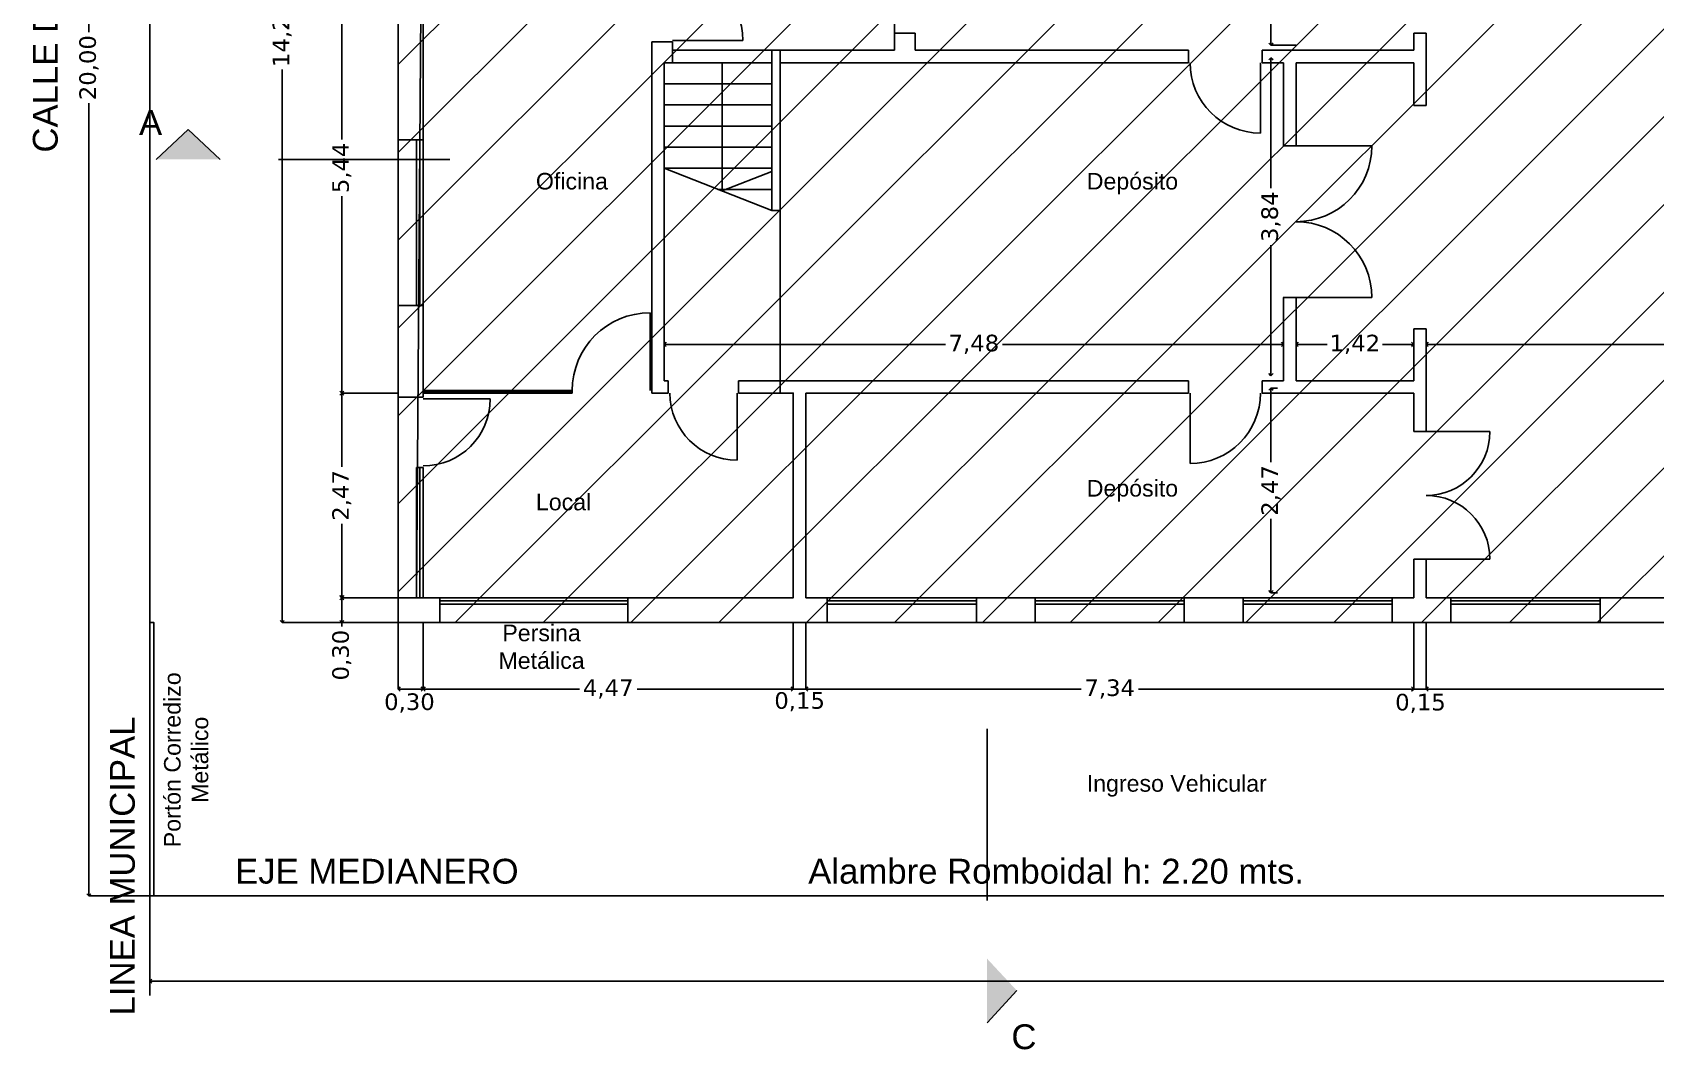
# Model space of a CAD drawing. Header units: inches. Extents: x 17 to 643, y -49 to 16.
# Drawn here: x 16.55 to 36.15, y -7.9 to 4.39 of the extents above; entities that cross this region are included whole.
import ezdxf

# ---------------------------------------------------------------- set-up
doc = ezdxf.new("R2010")
doc.units = ezdxf.units.IN
doc.header["$MEASUREMENT"] = 0
doc.linetypes.add('ACAD_ISO04W100', pattern=[30, 24, -3, 0, -3])
doc.linetypes.add('TRAZOS2', pattern=[0.375, 0.25, -0.125])
doc.layers.get('Defpoints').update_dxf_attribs({"color": 4})
for name, color, linetype in [('Capa1', 8, 'Continuous'), ('Capa2', 252, 'Continuous'), ('EXISTENTE', 251, 'Continuous'), ('LINEA AUXIL.', 251, 'Continuous')]:
    doc.layers.add(name, color=color, linetype=linetype)
doc.layers.add('Capa4', color=5, linetype='Continuous', plot=False)
doc.styles.add('cloacal', font='verdana.ttf')
doc.styles.get("Standard").update_dxf_attribs({"font": 'arial.ttf'})
doc.dimstyles.new('cotas-1', dxfattribs={"dimtxt": 0.2, "dimasz": 0.05, "dimexe": 0, "dimexo": 0, "dimgap": 0.05, "dimtad": 0, "dimzin": 1, "dimtxsty": 'cloacal', "dimblk": 'OPEN90', "dimcen": 0.05, "dimclrd": 256, "dimclre": 256, "dimclrt": 256, "dimadec": 0, "dimazin": 0, "dimtfac": 1, "dimtmove": 0, "dimatfit": 3, "dimldrblk": 'OPEN90', "dimfxl": 1, "dimfrac": 2, "dimlwd": -1, "dimarcsym": 0})

# ---------------------------------------------------------------- blocks, each defined once
blk = doc.blocks.new('_Open90')
at = {"color": 0, "linetype": 'ByBlock', "lineweight": -2}
for p, q in [((0, 0), (-1, 0)), ((-0.5, 0.5), (0, 0)), ((0, 0), (-0.5, -0.5))]:
    blk.add_line(p, q, dxfattribs=at)
blk = doc.blocks.new('*D13')
at = {"layer": 'Defpoints', "color": 0, "transparency": 16777216}
for p in [(17.968, -6.039), (93.168, -6.039), (93.168, -7.069)]:
    blk.add_point(p, dxfattribs=at)
at = {"layer": 'LINEA AUXIL.', "lineweight": -2, "transparency": 16777216}
for p, q in [((17.968, -6.039), (17.968, -7.069)), ((93.168, -6.039), (93.168, -7.069))]:
    blk.add_line(p, q, dxfattribs=at)
at = {"layer": 'LINEA AUXIL.', "transparency": 16777216}
for p, q in [((18.018, -7.069), (55.138, -7.069)), ((93.118, -7.069), (55.999, -7.069))]:
    blk.add_line(p, q, dxfattribs=at)
at = {"layer": 'LINEA AUXIL.', "transparency": 16777216, "xscale": 0.05, "yscale": 0.05, "zscale": 0.05, "rotation": 180}
blk.add_blockref('_Open90', (17.968, -7.069), dxfattribs=at)
at = {"layer": 'LINEA AUXIL.', "transparency": 16777216, "xscale": 0.05, "yscale": 0.05, "zscale": 0.05}
blk.add_blockref('_Open90', (93.168, -7.069), dxfattribs=at)
at = {"layer": 'LINEA AUXIL.', "transparency": 16777216, "insert": (55.568, -7.069), "char_height": 0.2, "attachment_point": 5, "style": 'cloacal'}
blk.add_mtext('75,20', dxfattribs=at)
blk = doc.blocks.new('*D15')
at = {"layer": 'Defpoints', "color": 0, "transparency": 16777216}
for p in [(21.268, -2.739), (25.738, -2.739), (25.738, -3.542)]:
    blk.add_point(p, dxfattribs=at)
at = {"layer": 'LINEA AUXIL.', "lineweight": -2, "transparency": 16777216}
for p, q in [((21.268, -2.739), (21.268, -3.542)), ((25.738, -2.739), (25.738, -3.542))]:
    blk.add_line(p, q, dxfattribs=at)
at = {"layer": 'LINEA AUXIL.', "transparency": 16777216}
for p, q in [((21.318, -3.542), (23.155, -3.542)), ((25.688, -3.542), (23.852, -3.542))]:
    blk.add_line(p, q, dxfattribs=at)
at = {"layer": 'LINEA AUXIL.', "transparency": 16777216, "xscale": 0.05, "yscale": 0.05, "zscale": 0.05, "rotation": 180}
blk.add_blockref('_Open90', (21.268, -3.542), dxfattribs=at)
at = {"layer": 'LINEA AUXIL.', "transparency": 16777216, "xscale": 0.05, "yscale": 0.05, "zscale": 0.05}
blk.add_blockref('_Open90', (25.738, -3.542), dxfattribs=at)
at = {"layer": 'LINEA AUXIL.', "transparency": 16777216, "insert": (23.503, -3.542), "char_height": 0.2, "attachment_point": 5, "style": 'cloacal'}
blk.add_mtext('4,47', dxfattribs=at)
blk = doc.blocks.new('*D16')
at = {"layer": 'Defpoints', "color": 0, "transparency": 16777216}
for p in [(25.888, -2.739), (33.228, -2.739), (33.228, -3.542)]:
    blk.add_point(p, dxfattribs=at)
at = {"layer": 'LINEA AUXIL.', "lineweight": -2, "transparency": 16777216}
for p, q in [((25.888, -2.739), (25.888, -3.542)), ((33.228, -2.739), (33.228, -3.542))]:
    blk.add_line(p, q, dxfattribs=at)
at = {"layer": 'LINEA AUXIL.', "transparency": 16777216}
for p, q in [((25.938, -3.542), (29.213, -3.542)), ((33.178, -3.542), (29.904, -3.542))]:
    blk.add_line(p, q, dxfattribs=at)
at = {"layer": 'LINEA AUXIL.', "transparency": 16777216, "xscale": 0.05, "yscale": 0.05, "zscale": 0.05, "rotation": 180}
blk.add_blockref('_Open90', (25.888, -3.542), dxfattribs=at)
at = {"layer": 'LINEA AUXIL.', "transparency": 16777216, "xscale": 0.05, "yscale": 0.05, "zscale": 0.05}
blk.add_blockref('_Open90', (33.228, -3.542), dxfattribs=at)
at = {"layer": 'LINEA AUXIL.', "transparency": 16777216, "insert": (29.558, -3.542), "char_height": 0.2, "attachment_point": 5, "style": 'cloacal'}
blk.add_mtext('7,34', dxfattribs=at)
blk = doc.blocks.new('*D17')
at = {"layer": 'Defpoints', "color": 0, "transparency": 16777216}
for p in [(33.378, -2.739), (46.098, -2.739), (46.098, -3.542)]:
    blk.add_point(p, dxfattribs=at)
at = {"layer": 'LINEA AUXIL.', "lineweight": -2, "transparency": 16777216}
for p, q in [((33.378, -2.739), (33.378, -3.542)), ((46.098, -2.739), (46.098, -3.542))]:
    blk.add_line(p, q, dxfattribs=at)
at = {"layer": 'LINEA AUXIL.', "transparency": 16777216}
for p, q in [((33.428, -3.542), (39.316, -3.542)), ((46.048, -3.542), (40.16, -3.542))]:
    blk.add_line(p, q, dxfattribs=at)
at = {"layer": 'LINEA AUXIL.', "transparency": 16777216, "xscale": 0.05, "yscale": 0.05, "zscale": 0.05, "rotation": 180}
blk.add_blockref('_Open90', (33.378, -3.542), dxfattribs=at)
at = {"layer": 'LINEA AUXIL.', "transparency": 16777216, "xscale": 0.05, "yscale": 0.05, "zscale": 0.05}
blk.add_blockref('_Open90', (46.098, -3.542), dxfattribs=at)
at = {"layer": 'LINEA AUXIL.', "transparency": 16777216, "insert": (39.738, -3.542), "char_height": 0.2, "attachment_point": 5, "style": 'cloacal'}
blk.add_mtext('12,72', dxfattribs=at)
blk = doc.blocks.new('*D33')
at = {"layer": 'Defpoints', "color": 0, "transparency": 16777216}
for p in [(19.567, 11.461), (20.968, 11.461), (20.968, -2.739)]:
    blk.add_point(p, dxfattribs=at)
at = {"layer": 'LINEA AUXIL.', "lineweight": -2, "transparency": 16777216}
for p, q in [((20.968, 11.461), (19.567, 11.461)), ((20.968, -2.739), (19.567, -2.739))]:
    blk.add_line(p, q, dxfattribs=at)
at = {"layer": 'LINEA AUXIL.', "transparency": 16777216}
for p, q in [((19.567, 11.411), (19.567, 4.783)), ((19.567, -2.689), (19.567, 3.939))]:
    blk.add_line(p, q, dxfattribs=at)
at = {"layer": 'LINEA AUXIL.', "transparency": 16777216, "xscale": 0.05, "yscale": 0.05, "zscale": 0.05}
for p, rotation in [((19.567, 11.461), 90), ((19.567, -2.739), 270)]:
    blk.add_blockref('_Open90', p, dxfattribs=dict(at, rotation=rotation))
at = {"layer": 'LINEA AUXIL.', "transparency": 16777216, "insert": (19.567, 4.361), "char_height": 0.2, "attachment_point": 5, "rotation": 90, "style": 'cloacal'}
blk.add_mtext('14,20', dxfattribs=at)
blk = doc.blocks.new('*D34')
at = {"layer": 'Defpoints', "color": 0, "transparency": 16777216}
for p in [(17.233, 13.961), (17.968, 13.961), (17.968, -6.039)]:
    blk.add_point(p, dxfattribs=at)
at = {"layer": 'LINEA AUXIL.', "lineweight": -2, "transparency": 16777216}
for p, q in [((17.968, 13.961), (17.233, 13.961)), ((17.968, -6.039), (17.233, -6.039))]:
    blk.add_line(p, q, dxfattribs=at)
at = {"layer": 'LINEA AUXIL.', "transparency": 16777216}
for p, q in [((17.233, 13.911), (17.233, 4.391)), ((17.233, -5.989), (17.233, 3.531))]:
    blk.add_line(p, q, dxfattribs=at)
at = {"layer": 'LINEA AUXIL.', "transparency": 16777216, "xscale": 0.05, "yscale": 0.05, "zscale": 0.05}
for p, rotation in [((17.233, 13.961), 90), ((17.233, -6.039), 270)]:
    blk.add_blockref('_Open90', p, dxfattribs=dict(at, rotation=rotation))
at = {"layer": 'LINEA AUXIL.', "transparency": 16777216, "insert": (17.233, 3.961), "char_height": 0.2, "attachment_point": 5, "rotation": 90, "style": 'cloacal'}
blk.add_mtext('20,00', dxfattribs=at)
blk = doc.blocks.new('*D37')
at = {"layer": 'Defpoints', "color": 0, "transparency": 16777216}
for p in [(20.968, 5.471), (20.287, 0.031), (20.968, 0.031)]:
    blk.add_point(p, dxfattribs=at)
at = {"layer": 'LINEA AUXIL.', "lineweight": -2, "transparency": 16777216}
for p, q in [((20.968, 5.471), (20.287, 5.471)), ((20.968, 0.031), (20.287, 0.031))]:
    blk.add_line(p, q, dxfattribs=at)
at = {"layer": 'LINEA AUXIL.', "transparency": 16777216}
for p, q in [((20.287, 5.421), (20.287, 3.094)), ((20.287, 0.081), (20.287, 2.408))]:
    blk.add_line(p, q, dxfattribs=at)
at = {"layer": 'LINEA AUXIL.', "transparency": 16777216, "xscale": 0.05, "yscale": 0.05, "zscale": 0.05}
for p, rotation in [((20.287, 5.471), 90), ((20.287, 0.031), 270)]:
    blk.add_blockref('_Open90', p, dxfattribs=dict(at, rotation=rotation))
at = {"layer": 'LINEA AUXIL.', "transparency": 16777216, "insert": (20.287, 2.751), "char_height": 0.2, "attachment_point": 5, "rotation": 90, "style": 'cloacal'}
blk.add_mtext('5,44', dxfattribs=at)
blk = doc.blocks.new('*D38')
at = {"layer": 'Defpoints', "color": 0, "transparency": 16777216}
for p in [(20.968, 0.031), (20.287, -2.439), (20.968, -2.439)]:
    blk.add_point(p, dxfattribs=at)
at = {"layer": 'LINEA AUXIL.', "lineweight": -2, "transparency": 16777216}
for p, q in [((20.968, 0.031), (20.287, 0.031)), ((20.968, -2.439), (20.287, -2.439))]:
    blk.add_line(p, q, dxfattribs=at)
at = {"layer": 'LINEA AUXIL.', "transparency": 16777216}
for p, q in [((20.287, -0.019), (20.287, -0.861)), ((20.287, -2.389), (20.287, -1.547))]:
    blk.add_line(p, q, dxfattribs=at)
at = {"layer": 'LINEA AUXIL.', "transparency": 16777216, "xscale": 0.05, "yscale": 0.05, "zscale": 0.05}
for p, rotation in [((20.287, 0.031), 90), ((20.287, -2.439), 270)]:
    blk.add_blockref('_Open90', p, dxfattribs=dict(at, rotation=rotation))
at = {"layer": 'LINEA AUXIL.', "transparency": 16777216, "insert": (20.287, -1.204), "char_height": 0.2, "attachment_point": 5, "rotation": 90, "style": 'cloacal'}
blk.add_mtext('2,47', dxfattribs=at)
blk = doc.blocks.new('*D46')
at = {"layer": 'Defpoints', "color": 0, "transparency": 16777216}
for p in [(31.658, 0.62), (24.178, 0.181), (31.658, 0.181)]:
    blk.add_point(p, dxfattribs=at)
at = {"layer": 'LINEA AUXIL.', "lineweight": -2, "transparency": 16777216}
for p, q in [((24.178, 0.181), (24.178, 0.62)), ((31.658, 0.181), (31.658, 0.62))]:
    blk.add_line(p, q, dxfattribs=at)
at = {"layer": 'LINEA AUXIL.', "transparency": 16777216}
for p, q in [((24.228, 0.62), (27.574, 0.62)), ((31.608, 0.62), (28.262, 0.62))]:
    blk.add_line(p, q, dxfattribs=at)
at = {"layer": 'LINEA AUXIL.', "transparency": 16777216, "xscale": 0.05, "yscale": 0.05, "zscale": 0.05, "rotation": 180}
blk.add_blockref('_Open90', (24.178, 0.62), dxfattribs=at)
at = {"layer": 'LINEA AUXIL.', "transparency": 16777216, "xscale": 0.05, "yscale": 0.05, "zscale": 0.05}
blk.add_blockref('_Open90', (31.658, 0.62), dxfattribs=at)
at = {"layer": 'LINEA AUXIL.', "transparency": 16777216, "insert": (27.918, 0.62), "char_height": 0.2, "attachment_point": 5, "style": 'cloacal'}
blk.add_mtext('7,48', dxfattribs=at)
blk = doc.blocks.new('*D47')
at = {"layer": 'Defpoints', "color": 0, "transparency": 16777216}
for p in [(33.228, 0.62), (31.808, 0.181), (33.228, 0.181)]:
    blk.add_point(p, dxfattribs=at)
at = {"layer": 'LINEA AUXIL.', "lineweight": -2, "transparency": 16777216}
for p, q in [((31.808, 0.181), (31.808, 0.62)), ((33.228, 0.181), (33.228, 0.62))]:
    blk.add_line(p, q, dxfattribs=at)
at = {"layer": 'LINEA AUXIL.', "transparency": 16777216}
for p, q in [((31.858, 0.62), (32.184, 0.62)), ((33.178, 0.62), (32.853, 0.62))]:
    blk.add_line(p, q, dxfattribs=at)
at = {"layer": 'LINEA AUXIL.', "transparency": 16777216, "xscale": 0.05, "yscale": 0.05, "zscale": 0.05, "rotation": 180}
blk.add_blockref('_Open90', (31.808, 0.62), dxfattribs=at)
at = {"layer": 'LINEA AUXIL.', "transparency": 16777216, "xscale": 0.05, "yscale": 0.05, "zscale": 0.05}
blk.add_blockref('_Open90', (33.228, 0.62), dxfattribs=at)
at = {"layer": 'LINEA AUXIL.', "transparency": 16777216, "insert": (32.518, 0.62), "char_height": 0.2, "attachment_point": 5, "style": 'cloacal'}
blk.add_mtext('1,42', dxfattribs=at)
blk = doc.blocks.new('*D48')
at = {"layer": 'Defpoints', "color": 0, "transparency": 16777216}
for p in [(31.505, 0.091), (31.585, 0.091), (31.585, -2.379)]:
    blk.add_point(p, dxfattribs=at)
at = {"layer": 'LINEA AUXIL.', "lineweight": -2, "transparency": 16777216}
for p, q in [((31.585, 0.091), (31.505, 0.091)), ((31.585, -2.379), (31.505, -2.379))]:
    blk.add_line(p, q, dxfattribs=at)
at = {"layer": 'LINEA AUXIL.', "transparency": 16777216}
for p, q in [((31.505, 0.041), (31.505, -0.801)), ((31.505, -2.329), (31.505, -1.487))]:
    blk.add_line(p, q, dxfattribs=at)
at = {"layer": 'LINEA AUXIL.', "transparency": 16777216, "xscale": 0.05, "yscale": 0.05, "zscale": 0.05}
for p, rotation in [((31.505, 0.091), 90), ((31.505, -2.379), 270)]:
    blk.add_blockref('_Open90', p, dxfattribs=dict(at, rotation=rotation))
at = {"layer": 'LINEA AUXIL.', "transparency": 16777216, "insert": (31.505, -1.144), "char_height": 0.2, "attachment_point": 5, "rotation": 90, "style": 'cloacal'}
blk.add_mtext('2,47', dxfattribs=at)
blk = doc.blocks.new('*D49')
at = {"layer": 'Defpoints', "color": 0, "transparency": 16777216}
for p in [(31.505, 4.081), (31.505, 4.081), (31.505, 0.241)]:
    blk.add_point(p, dxfattribs=at)
at = {"layer": 'LINEA AUXIL.', "transparency": 16777216}
for p, q in [((31.505, 4.031), (31.505, 2.506)), ((31.505, 0.291), (31.505, 1.817))]:
    blk.add_line(p, q, dxfattribs=at)
at = {"layer": 'LINEA AUXIL.', "transparency": 16777216, "xscale": 0.05, "yscale": 0.05, "zscale": 0.05}
for p, rotation in [((31.505, 4.081), 90), ((31.505, 0.241), 270)]:
    blk.add_blockref('_Open90', p, dxfattribs=dict(at, rotation=rotation))
at = {"layer": 'LINEA AUXIL.', "transparency": 16777216, "insert": (31.505, 2.161), "char_height": 0.2, "attachment_point": 5, "rotation": 90, "style": 'cloacal'}
blk.add_mtext('3,84', dxfattribs=at)
blk = doc.blocks.new('*D50')
at = {"layer": 'Defpoints', "color": 0, "transparency": 16777216}
for p in [(31.81, 5.531), (31.505, 4.231), (31.81, 4.231)]:
    blk.add_point(p, dxfattribs=at)
at = {"layer": 'LINEA AUXIL.', "lineweight": -2, "transparency": 16777216}
for p, q in [((31.81, 5.531), (31.505, 5.531)), ((31.81, 4.231), (31.505, 4.231))]:
    blk.add_line(p, q, dxfattribs=at)
at = {"layer": 'LINEA AUXIL.', "transparency": 16777216}
for p, q in [((31.505, 5.481), (31.505, 5.216)), ((31.505, 4.281), (31.505, 4.547))]:
    blk.add_line(p, q, dxfattribs=at)
at = {"layer": 'LINEA AUXIL.', "transparency": 16777216, "xscale": 0.05, "yscale": 0.05, "zscale": 0.05}
for p, rotation in [((31.505, 5.531), 90), ((31.505, 4.231), 270)]:
    blk.add_blockref('_Open90', p, dxfattribs=dict(at, rotation=rotation))
at = {"layer": 'LINEA AUXIL.', "transparency": 16777216, "insert": (31.505, 4.881), "char_height": 0.2, "attachment_point": 5, "rotation": 90, "style": 'cloacal'}
blk.add_mtext('1,30', dxfattribs=at)
blk = doc.blocks.new('*D119')
at = {"layer": 'Defpoints', "color": 0, "transparency": 16777216}
for p in [(20.968, -2.739), (21.268, -2.739), (20.968, -3.542)]:
    blk.add_point(p, dxfattribs=at)
at = {"layer": 'LINEA AUXIL.', "lineweight": -2, "transparency": 16777216}
for p, q in [((20.968, -2.739), (20.968, -3.542)), ((21.268, -2.739), (21.268, -3.542))]:
    blk.add_line(p, q, dxfattribs=at)
at = {"layer": 'LINEA AUXIL.', "transparency": 16777216}
blk.add_line((21.218, -3.542), (21.018, -3.542), dxfattribs=at)
at = {"layer": 'LINEA AUXIL.', "transparency": 16777216, "xscale": 0.05, "yscale": 0.05, "zscale": 0.05, "rotation": 180}
blk.add_blockref('_Open90', (20.968, -3.542), dxfattribs=at)
at = {"layer": 'LINEA AUXIL.', "transparency": 16777216, "xscale": 0.05, "yscale": 0.05, "zscale": 0.05}
blk.add_blockref('_Open90', (21.268, -3.542), dxfattribs=at)
at = {"layer": 'LINEA AUXIL.', "transparency": 16777216, "insert": (21.103, -3.711), "char_height": 0.2, "attachment_point": 5, "style": 'cloacal'}
blk.add_mtext('0,30', dxfattribs=at)
blk = doc.blocks.new('*D120')
at = {"layer": 'Defpoints', "color": 0, "transparency": 16777216}
for p in [(25.738, -2.739), (25.888, -2.739), (25.888, -3.542)]:
    blk.add_point(p, dxfattribs=at)
at = {"layer": 'LINEA AUXIL.', "lineweight": -2, "transparency": 16777216}
for p, q in [((25.738, -2.739), (25.738, -3.542)), ((25.888, -2.739), (25.888, -3.542))]:
    blk.add_line(p, q, dxfattribs=at)
at = {"layer": 'LINEA AUXIL.', "transparency": 16777216}
for p, q in [((25.688, -3.542), (25.638, -3.542)), ((25.738, -3.542), (25.888, -3.542)), ((25.938, -3.542), (25.988, -3.542))]:
    blk.add_line(p, q, dxfattribs=at)
at = {"layer": 'LINEA AUXIL.', "transparency": 16777216, "xscale": 0.05, "yscale": 0.05, "zscale": 0.05}
blk.add_blockref('_Open90', (25.738, -3.542), dxfattribs=at)
at = {"layer": 'LINEA AUXIL.', "transparency": 16777216, "xscale": 0.05, "yscale": 0.05, "zscale": 0.05, "rotation": 180}
blk.add_blockref('_Open90', (25.888, -3.542), dxfattribs=at)
at = {"layer": 'LINEA AUXIL.', "transparency": 16777216, "insert": (25.814, -3.696), "char_height": 0.2, "attachment_point": 5, "style": 'cloacal'}
blk.add_mtext('0,15', dxfattribs=at)
blk = doc.blocks.new('*D121')
at = {"layer": 'Defpoints', "color": 0, "transparency": 16777216}
for p in [(33.228, -2.739), (33.378, -2.739), (33.378, -3.542)]:
    blk.add_point(p, dxfattribs=at)
at = {"layer": 'LINEA AUXIL.', "lineweight": -2, "transparency": 16777216}
for p, q in [((33.228, -2.739), (33.228, -3.542)), ((33.378, -2.739), (33.378, -3.542))]:
    blk.add_line(p, q, dxfattribs=at)
at = {"layer": 'LINEA AUXIL.', "transparency": 16777216}
for p, q in [((33.178, -3.542), (33.128, -3.542)), ((33.228, -3.542), (33.378, -3.542)), ((33.428, -3.542), (33.478, -3.542))]:
    blk.add_line(p, q, dxfattribs=at)
at = {"layer": 'LINEA AUXIL.', "transparency": 16777216, "xscale": 0.05, "yscale": 0.05, "zscale": 0.05}
blk.add_blockref('_Open90', (33.228, -3.542), dxfattribs=at)
at = {"layer": 'LINEA AUXIL.', "transparency": 16777216, "xscale": 0.05, "yscale": 0.05, "zscale": 0.05, "rotation": 180}
blk.add_blockref('_Open90', (33.378, -3.542), dxfattribs=at)
at = {"layer": 'LINEA AUXIL.', "transparency": 16777216, "insert": (33.31, -3.716), "char_height": 0.2, "attachment_point": 5, "style": 'cloacal'}
blk.add_mtext('0,15', dxfattribs=at)
blk = doc.blocks.new('*D125')
at = {"layer": 'Defpoints', "color": 0, "transparency": 16777216}
for p in [(20.968, -2.439), (20.287, -2.739), (20.968, -2.739)]:
    blk.add_point(p, dxfattribs=at)
at = {"layer": 'LINEA AUXIL.', "lineweight": -2, "transparency": 16777216}
for p, q in [((20.968, -2.439), (20.287, -2.439)), ((20.968, -2.739), (20.287, -2.739))]:
    blk.add_line(p, q, dxfattribs=at)
at = {"layer": 'LINEA AUXIL.', "transparency": 16777216}
for p, q in [((20.287, -2.489), (20.287, -2.689)), ((20.287, -2.739), (20.287, -2.789))]:
    blk.add_line(p, q, dxfattribs=at)
at = {"layer": 'LINEA AUXIL.', "transparency": 16777216, "xscale": 0.05, "yscale": 0.05, "zscale": 0.05}
for p, rotation in [((20.287, -2.439), 90), ((20.287, -2.739), 270)]:
    blk.add_blockref('_Open90', p, dxfattribs=dict(at, rotation=rotation))
at = {"layer": 'LINEA AUXIL.', "transparency": 16777216, "insert": (20.287, -3.133), "char_height": 0.2, "attachment_point": 5, "rotation": 90, "style": 'cloacal'}
blk.add_mtext('0,30', dxfattribs=at)
blk = doc.blocks.new('*D144')
at = {"layer": 'Defpoints', "color": 0, "transparency": 16777216}
for p in [(33.378, 0.806), (46.098, 0.801), (46.098, 0.62)]:
    blk.add_point(p, dxfattribs=at)
at = {"layer": 'LINEA AUXIL.', "lineweight": -2, "transparency": 16777216}
for p, q in [((33.378, 0.806), (33.378, 0.62)), ((46.098, 0.801), (46.098, 0.62))]:
    blk.add_line(p, q, dxfattribs=at)
at = {"layer": 'LINEA AUXIL.', "transparency": 16777216}
for p, q in [((33.428, 0.62), (39.316, 0.62)), ((46.048, 0.62), (40.16, 0.62))]:
    blk.add_line(p, q, dxfattribs=at)
at = {"layer": 'LINEA AUXIL.', "transparency": 16777216, "xscale": 0.05, "yscale": 0.05, "zscale": 0.05, "rotation": 180}
blk.add_blockref('_Open90', (33.378, 0.62), dxfattribs=at)
at = {"layer": 'LINEA AUXIL.', "transparency": 16777216, "xscale": 0.05, "yscale": 0.05, "zscale": 0.05}
blk.add_blockref('_Open90', (46.098, 0.62), dxfattribs=at)
at = {"layer": 'LINEA AUXIL.', "transparency": 16777216, "insert": (39.738, 0.62), "char_height": 0.2, "attachment_point": 5, "style": 'cloacal'}
blk.add_mtext('12,72', dxfattribs=at)

msp = doc.modelspace()

# ---------------------------------------------------------------- hatches: boundary and pattern name
h = msp.add_hatch(color=256)
h.dxf.hatch_style = 1
h.paths.add_polyline_path([(18.817, 2.854), (18.045, 2.854), (18.431, 3.214)])
h = msp.add_hatch(color=256)
h.dxf.hatch_style = 1
h.paths.add_polyline_path([(28.077, -6.798), (28.077, -7.571), (28.437, -7.184)])
at = {"layer": 'EXISTENTE'}
h = msp.add_hatch(dxfattribs=at)
h.set_pattern_fill('ANSI31', color=256, scale=6)
h.paths.add_polyline_path([(20.968, 11.461), (46.398, 11.461), (46.398, -2.739), (20.968, -2.739)])
h.paths.add_polyline_path([(57.058, 11.461), (76.858, 11.461), (76.858, 1.261), (57.058, 1.261)])

# ---------------------------------------------------------------- linework, layer by layer
for p, q in [((17.968, 15.517), (17.968, -7.241)), ((20.968, 6.046), (20.968, 3.089)), ((21.268, 5.471), (21.268, 3.089)), ((26.958, 4.376), (27.208, 4.376)), ((26.958, 4.376), (26.958, 4.171)), ((27.208, 4.376), (26.958, 4.376)), ((27.208, 4.376), (27.058, 4.376)), ((27.208, 4.376), (27.208, 4.171)), ((33.228, 4.376), (33.378, 4.376)), ((33.228, 4.376), (33.228, 4.171)), ((33.378, 4.376), (33.378, 3.506)), ((24.028, 4.271), (24.278, 4.271)), ((24.028, 4.271), (24.028, 0.031)), ((24.278, 4.271), (24.278, 4.021)), ((25.478, 4.171), (26.958, 4.171)), ((25.478, 4.171), (25.478, 2.236)), ((27.208, 4.171), (30.508, 4.171)), ((30.508, 4.171), (30.508, 4.021)), ((31.398, 4.171), (31.398, 4.021)), ((31.398, 4.171), (33.228, 4.171)), ((24.178, 4.021), (24.178, 0.181)), ((24.178, 4.021), (24.278, 4.021)), ((25.578, 4.021), (30.508, 4.021)), ((25.578, 4.021), (25.578, 2.236)), ((27.108, 4.021), (27.208, 4.021)), ((31.398, 4.021), (31.658, 4.021)), ((31.658, 4.021), (31.658, 3.016)), ((31.808, 4.021), (31.808, 3.016)), ((31.808, 4.021), (33.228, 4.021)), ((33.228, 4.021), (33.228, 3.506)), ((33.228, 3.506), (33.378, 3.506)), ((18.431, 3.214), (18.045, 2.854)), ((18.817, 2.854), (18.431, 3.214)), ((21.268, 3.089), (20.968, 3.089)), ((31.658, 3.016), (31.808, 3.016)), ((21.592, 2.854), (19.521, 2.854)), ((25.478, 2.236), (25.578, 2.236)), ((31.651, 1.186), (31.808, 1.186)), ((31.658, 1.186), (31.658, 0.181)), ((31.808, 1.186), (31.808, 0.181)), ((21.268, 1.089), (20.968, 1.089)), ((20.968, 1.089), (20.968, -0.019)), ((21.268, 1.089), (21.268, -0.019)), ((33.228, 0.806), (33.228, 0.181)), ((33.228, 0.806), (33.378, 0.806)), ((33.378, 0.806), (33.378, -0.434)), ((24.028, 0.031), (24.228, 0.031)), ((24.178, 0.181), (24.228, 0.181)), ((24.228, 0.181), (24.228, 0.031)), ((25.078, 0.181), (25.078, 0.031)), ((25.078, 0.181), (30.508, 0.181)), ((25.078, 0.031), (25.738, 0.031)), ((25.738, 0.031), (25.738, -2.439)), ((25.888, 0.031), (25.888, -2.439)), ((25.888, 0.031), (30.508, 0.031)), ((30.508, 0.181), (30.508, 0.031)), ((31.398, 0.181), (31.398, 0.031)), ((31.398, 0.181), (31.658, 0.181)), ((31.398, 0.031), (33.228, 0.031)), ((31.808, 0.181), (33.228, 0.181)), ((33.228, 0.031), (33.228, -0.434)), ((33.228, -0.434), (33.378, -0.434)), ((33.228, -1.974), (33.228, -2.439)), ((33.228, -1.974), (33.378, -1.974)), ((33.378, -1.974), (33.378, -2.439)), ((20.968, -2.439), (21.468, -2.439)), ((20.968, -2.439), (20.968, -2.739)), ((21.468, -2.439), (21.468, -2.739)), ((23.738, -2.439), (23.738, -2.739)), ((23.738, -2.439), (25.738, -2.439)), ((25.888, -2.439), (26.148, -2.439)), ((26.148, -2.439), (26.148, -2.739)), ((27.948, -2.439), (27.948, -2.739)), ((27.948, -2.439), (28.658, -2.439)), ((28.658, -2.439), (28.658, -2.739)), ((30.458, -2.439), (30.458, -2.739)), ((30.458, -2.439), (31.168, -2.439)), ((31.168, -2.439), (31.168, -2.739)), ((32.968, -2.439), (32.968, -2.739)), ((32.968, -2.439), (33.228, -2.439)), ((33.378, -2.439), (33.678, -2.439)), ((33.678, -2.439), (33.678, -2.739)), ((35.478, -2.439), (35.478, -2.739)), ((35.478, -2.439), (36.778, -2.439)), ((20.968, -2.739), (21.468, -2.739)), ((23.738, -2.739), (26.148, -2.739)), ((27.948, -2.739), (28.658, -2.739)), ((30.458, -2.739), (31.168, -2.739)), ((32.968, -2.739), (33.678, -2.739)), ((35.478, -2.739), (36.778, -2.739)), ((28.077, -4.023), (28.077, -6.094)), ((28.437, -7.184), (28.077, -7.571))]:
    msp.add_line(p, q)
at = {"linetype": 'TRAZOS2'}
msp.add_line((25.578, 2.236), (25.578, 0.181), dxfattribs=at)
at = {"layer": 'Capa1', "linetype": 'ACAD_ISO04W100'}
msp.add_line((17.968, -6.039), (93.168, -6.039), dxfattribs=at)
at = {"layer": 'Capa2'}
for p, q in [((24.278, 4.291), (25.128, 4.291)), ((25.478, 4.171), (24.278, 4.171)), ((24.278, 4.021), (25.478, 4.021)), ((24.878, 4.021), (24.878, 2.472)), ((31.378, 4.021), (31.378, 3.171)), ((24.178, 3.766), (25.478, 3.766)), ((24.178, 3.511), (25.478, 3.511)), ((24.178, 3.256), (25.478, 3.256)), ((20.968, 3.089), (20.968, 1.089)), ((21.188, 3.089), (21.188, 1.089)), ((21.228, 3.089), (21.228, 1.089)), ((21.268, 3.089), (21.268, 1.089)), ((24.178, 3.001), (25.478, 3.001)), ((31.808, 3.016), (32.723, 3.016)), ((24.178, 2.746), (25.478, 2.746)), ((24.178, 2.746), (25.478, 2.236)), ((25.478, 2.707), (24.878, 2.472)), ((24.828, 2.491), (25.478, 2.491)), ((31.808, 1.186), (32.723, 1.186)), ((24.008, 1.001), (24.008, 0.061)), ((21.268, 0.061), (23.068, 0.061)), ((21.268, 0.046), (23.068, 0.046)), ((21.268, 0.031), (23.068, 0.031)), ((23.068, 0.061), (23.068, 0.031)), ((25.058, 0.031), (25.058, -0.779)), ((30.528, 0.031), (30.528, -0.819)), ((21.268, -0.019), (20.968, -0.019)), ((21.268, -0.039), (22.078, -0.039)), ((21.268, -0.869), (21.188, -0.869)), ((21.188, -0.869), (21.188, -2.439)), ((21.228, -0.869), (21.228, -2.439)), ((21.268, -0.869), (21.268, -2.439)), ((21.468, -2.439), (23.738, -2.439)), ((21.468, -2.479), (23.738, -2.479)), ((21.468, -2.519), (23.738, -2.519)), ((27.948, -2.439), (26.148, -2.439)), ((27.948, -2.479), (26.148, -2.479)), ((27.948, -2.519), (26.148, -2.519)), ((28.658, -2.439), (30.458, -2.439)), ((28.658, -2.479), (30.458, -2.479)), ((28.658, -2.519), (30.458, -2.519)), ((31.168, -2.439), (32.968, -2.439)), ((31.168, -2.479), (32.968, -2.479)), ((31.168, -2.519), (32.968, -2.519)), ((33.678, -2.439), (35.478, -2.439)), ((33.678, -2.479), (35.478, -2.479)), ((33.678, -2.519), (35.478, -2.519)), ((26.148, -2.739), (27.948, -2.739)), ((28.658, -2.739), (30.458, -2.739)), ((31.168, -2.739), (32.968, -2.739)), ((33.678, -2.739), (35.478, -2.739))]:
    msp.add_line(p, q, dxfattribs=at)
msp.add_lwpolyline([(17.968, -2.739), (18.018, -2.739), (18.018, -6.039), (17.968, -6.039)], close=True, dxfattribs=at)
for centre, radius, start, end in [((24.278, 4.291), 0.85, 0, 90), ((31.378, 4.021), 0.85, 180, 270), ((31.808, 3.016), 0.915, 270, 0), ((31.808, 1.186), 0.915, 0, 90), ((24.008, 0.061), 0.94, 90, 180), ((25.058, 0.031), 0.81, 180, 270), ((30.528, 0.031), 0.85, 270, 360), ((21.268, -0.039), 0.81, 270, 0)]:
    msp.add_arc(centre, radius, start, end, dxfattribs=at)
at = {"layer": 'Capa4'}
for points in [[(20.968, 11.461), (46.398, 11.461), (46.398, -2.739), (20.968, -2.739)], [(26.958, 4.171), (26.958, 8.471), (21.268, 8.471), (21.188, -2.439), (25.738, -2.439), (25.738, 0.031), (25.578, 0.031), (25.578, 4.171)]]:
    msp.add_lwpolyline(points, close=True, dxfattribs=at)
at = {"layer": 'Defpoints'}
msp.add_lwpolyline([(20.968, 11.461), (46.398, 11.461), (46.398, -2.739), (20.968, -2.739), (20.968, 11.461)], close=True, dxfattribs=at)
at = {"layer": 'LINEA AUXIL.'}
for p, q in [((33.378, -0.434), (34.148, -0.434)), ((33.378, -1.974), (34.148, -1.974))]:
    msp.add_line(p, q, dxfattribs=at)
for centre, start, end in [((33.378, -0.434), 270, 0), ((33.378, -1.974), 0, 90)]:
    msp.add_arc(centre, 0.77, start, end, dxfattribs=at)

# ---------------------------------------------------------------- texts
at = {"attachment_point": 1, "rotation": 90}
for s, insert, char_height in [('\\pxqc;CALLE DON BOSCO 2775', (16.556, 0.159), 0.3), ('\\pxqc;Portón Corredizo \\PMetálico', (18.14, -9.7), 0.2), ('\\pxqc;LINEA MUNICIPAL', (17.487, -10.982), 0.3)]:
    msp.add_mtext_dynamic_manual_height_columns(s, width=10.60664, gutter_width=1, heights=[0], dxfattribs=dict(at, insert=insert, char_height=char_height))
for s, width, gutter_width, heights, insert, char_height, attachment_point in [('A', 2.58778, 10, [0], (17.838, 3.148), 0.3, 7), ('Oficina', 0.66667, 1, [0.203], (22.63, 2.69), 0.2, 1), ('Depósito', 0.91491, 1, [0], (29.281, 2.69), 0.2, 1), ('Local', 0.66667, 1, [0.203], (22.63, -1.184), 0.2, 1), ('Depósito', 0.91491, 1, [0], (29.281, -1.018), 0.2, 1), ('\\pxqc;Persina\\PMetálica', 10.60664, 1, [0], (17.395, -2.765), 0.2, 1), ('Ingreso Vehicular', 2.70815, 1, [0], (29.281, -4.582), 0.2, 1), ('\\pxqc;EJE MEDIANERO', 10.60664, 1, [0], (15.406, -5.592), 0.3, 1), ('Alambre Romboidal h: 2.20 mts.', 10.60664, 1, [0], (25.918, -5.592), 0.3, 1), ('C', 2.58778, 10, [0], (28.371, -7.591), 0.3, 1)]:
    msp.add_mtext_dynamic_manual_height_columns(s, width=width, gutter_width=gutter_width, heights=heights, dxfattribs=dict(insert=insert, char_height=char_height, attachment_point=attachment_point))

# ---------------------------------------------------------------- dimensions: what is measured, and where the dimension line sits
at = {"layer": 'LINEA AUXIL.'}
for base, p1, p2, picture, middle in [((17.233, 13.961), (17.968, -6.039), (17.968, 13.961), '*D34', (17.233, 3.961)), ((19.567, 11.461), (20.968, -2.739), (20.968, 11.461), '*D33', (19.567, 4.361)), ((31.505, 4.231), (31.81, 5.531), (31.81, 4.231), '*D50', (31.505, 4.881)), ((20.287, 0.031), (20.968, 5.471), (20.968, 0.031), '*D37', (20.287, 2.751)), ((31.505, 4.081), (31.505, 0.241), (31.505, 4.081), '*D49', (31.505, 2.161)), ((20.287, -2.439), (20.968, 0.031), (20.968, -2.439), '*D38', (20.287, -1.204)), ((31.505, 0.091), (31.585, -2.379), (31.585, 0.091), '*D48', (31.505, -1.144)), ((20.287, -2.739), (20.968, -2.439), (20.968, -2.739), '*D125', (20.287, -3.133))]:
    dim = msp.add_linear_dim(base=base, p1=p1, p2=p2, angle=90, dimstyle='cotas-1', dxfattribs=at)
    dim.commit()
    dim.dimension.update_dxf_attribs({"geometry": picture, "text_midpoint": middle})
for base, p1, p2, picture, middle in [((46.098, 0.62), (33.378, 0.806), (46.098, 0.801), '*D144', (39.738, 0.62)), ((31.658, 0.62), (24.178, 0.181), (31.658, 0.181), '*D46', (27.918, 0.62)), ((33.228, 0.62), (31.808, 0.181), (33.228, 0.181), '*D47', (32.518, 0.62)), ((25.738, -3.542), (21.268, -2.739), (25.738, -2.739), '*D15', (23.503, -3.542)), ((33.228, -3.542), (25.888, -2.739), (33.228, -2.739), '*D16', (29.558, -3.542)), ((46.098, -3.542), (33.378, -2.739), (46.098, -2.739), '*D17', (39.738, -3.542)), ((93.168, -7.069), (17.968, -6.039), (93.168, -6.039), '*D13', (55.568, -7.069))]:
    dim = msp.add_linear_dim(base=base, p1=p1, p2=p2, dimstyle='cotas-1', dxfattribs=at)
    dim.commit()
    dim.dimension.update_dxf_attribs({"geometry": picture, "text_midpoint": middle})
for base, p1, p2, picture, middle in [((20.968, -3.542), (21.268, -2.739), (20.968, -2.739), '*D119', (21.103, -3.711)), ((25.888, -3.542), (25.738, -2.739), (25.888, -2.739), '*D120', (25.814, -3.696)), ((33.378, -3.542), (33.228, -2.739), (33.378, -2.739), '*D121', (33.31, -3.716))]:
    dim = msp.add_linear_dim(base=base, p1=p1, p2=p2, dimstyle='cotas-1', override={"dimtmove": 2}, dxfattribs=at)
    dim.commit()
    dim.dimension.update_dxf_attribs({"geometry": picture, "text_midpoint": middle, "dimtype": 160})

doc.saveas('drawing.dxf')
